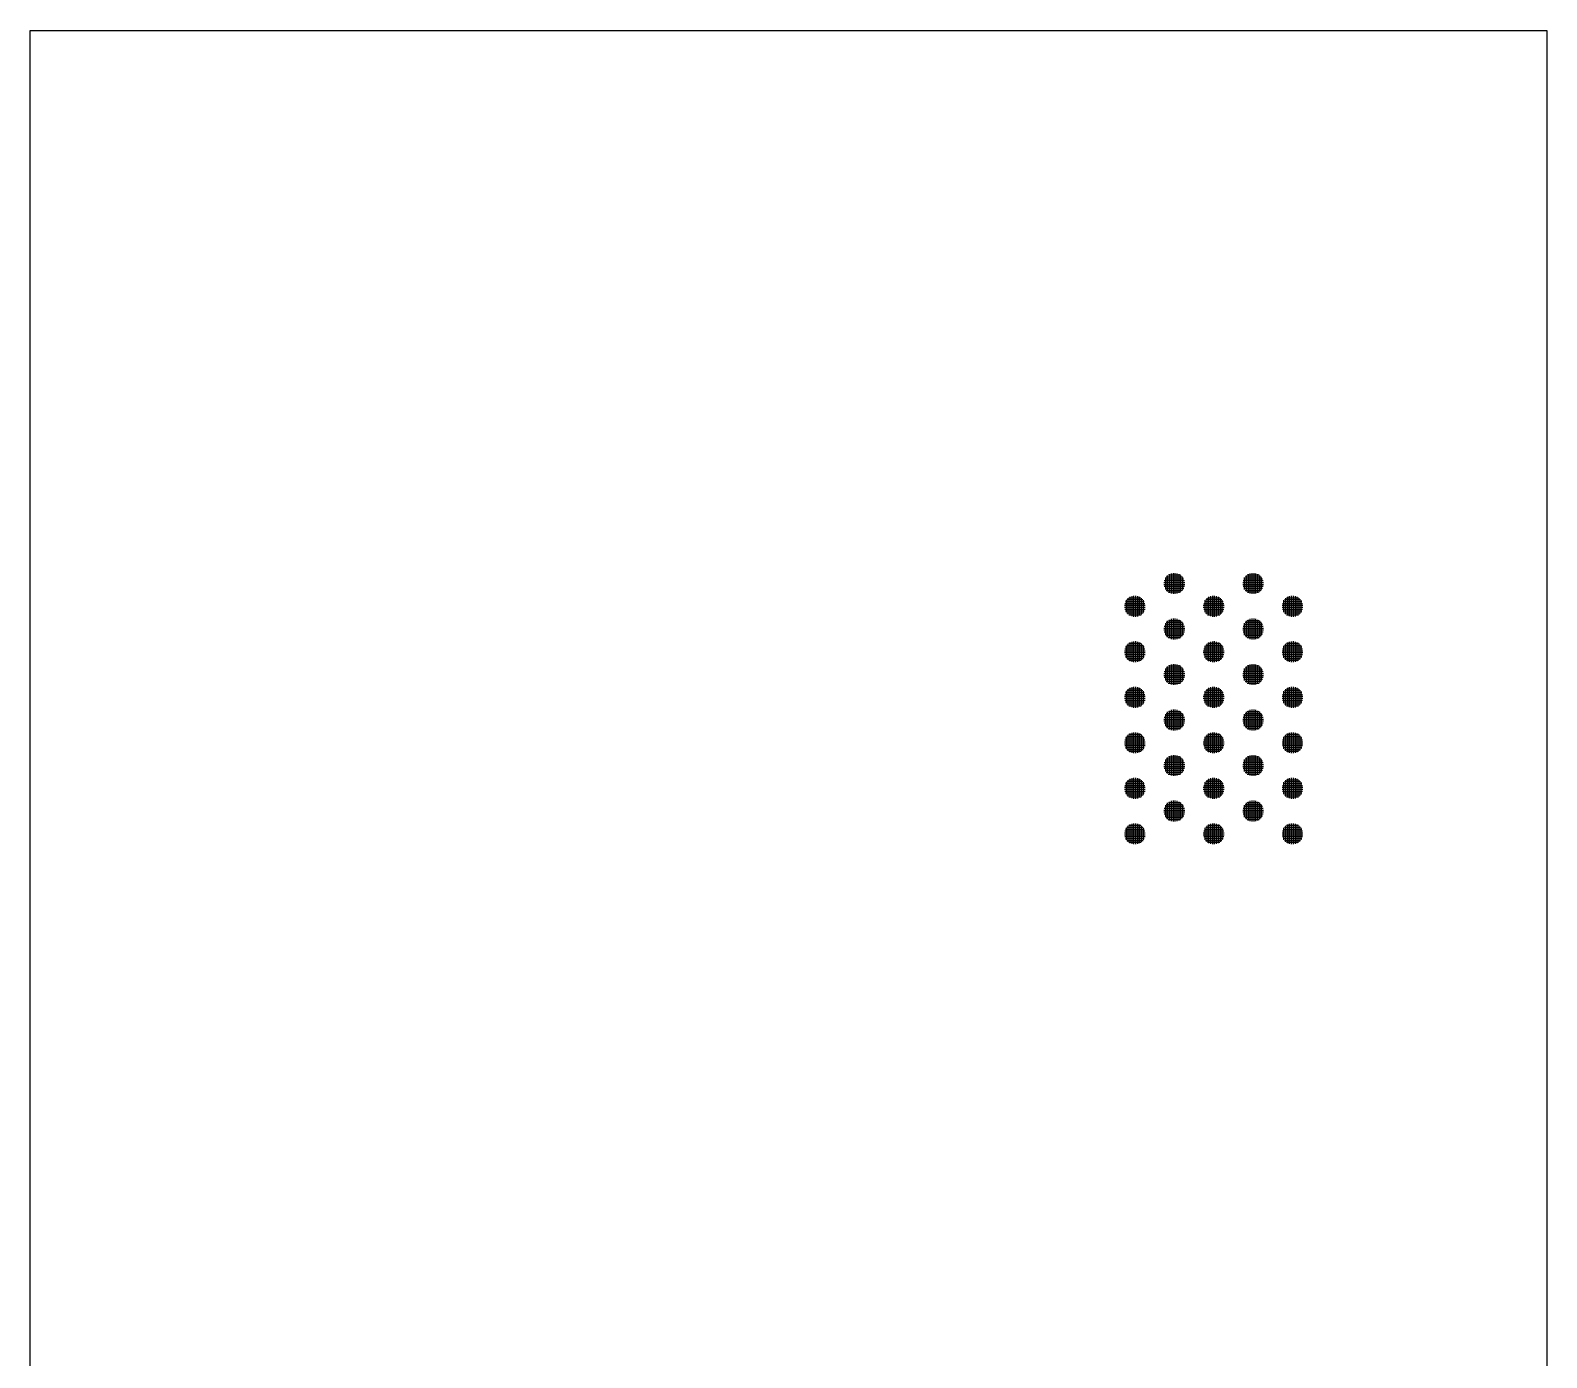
# Model space of a CAD drawing. Header units: inches. Extents: x 11.8 to 51.8, y 10.1 to 80.1.
# Drawn here: x 11.84 to 51.84, y 45.14 to 80.14 of the extents above; entities that cross this region are included whole.
import ezdxf

# ---------------------------------------------------------------- set-up
doc = ezdxf.new("R2010")
doc.units = ezdxf.units.IN
doc.header["$MEASUREMENT"] = 0
doc.layers.add('Raster', color=2, linetype='Continuous')

msp = doc.modelspace()

# ---------------------------------------------------------------- linework, layer by layer
at = {"layer": 'Raster'}
for p, q in [((11.842, 80.138), (51.842, 80.138)), ((11.842, 10.138), (11.842, 80.138)), ((51.842, 80.138), (51.842, 10.138)), ((41.755, 65.628), (42.02, 65.628)), ((41.775, 65.678), (42.02, 65.678)), ((41.794, 65.552), (41.794, 65.71)), ((41.808, 65.728), (42.02, 65.728)), ((41.844, 65.552), (41.844, 65.764)), ((41.862, 65.778), (42.02, 65.778)), ((41.894, 65.552), (41.894, 65.797)), ((41.944, 65.552), (41.944, 65.817)), ((41.994, 65.552), (41.994, 65.826)), ((42.02, 65.778), (42.179, 65.778)), ((42.02, 65.728), (42.233, 65.728)), ((42.02, 65.678), (42.266, 65.678)), ((42.02, 65.628), (42.285, 65.628)), ((42.044, 65.552), (42.044, 65.827)), ((42.094, 65.552), (42.094, 65.817)), ((42.144, 65.552), (42.144, 65.798)), ((42.194, 65.552), (42.194, 65.766)), ((42.244, 65.552), (42.244, 65.713)), ((43.833, 65.628), (44.099, 65.628)), ((43.853, 65.678), (44.099, 65.678)), ((43.873, 65.552), (43.873, 65.71)), ((43.886, 65.728), (44.099, 65.728)), ((43.923, 65.552), (43.923, 65.764)), ((43.94, 65.778), (44.099, 65.778)), ((43.973, 65.552), (43.973, 65.797)), ((44.023, 65.552), (44.023, 65.817)), ((44.073, 65.552), (44.073, 65.826)), ((44.099, 65.778), (44.257, 65.778)), ((44.099, 65.728), (44.311, 65.728)), ((44.099, 65.678), (44.344, 65.678)), ((44.099, 65.628), (44.364, 65.628)), ((44.123, 65.552), (44.123, 65.827)), ((44.173, 65.552), (44.173, 65.817)), ((44.223, 65.552), (44.223, 65.798)), ((44.273, 65.552), (44.273, 65.766)), ((44.323, 65.552), (44.323, 65.713)), ((40.905, 64.952), (40.905, 65.217)), ((40.955, 64.952), (40.955, 65.226)), ((41.005, 64.952), (41.005, 65.227)), ((41.055, 64.952), (41.055, 65.217)), ((41.744, 65.578), (42.02, 65.578)), ((41.744, 65.528), (42.02, 65.528)), ((41.754, 65.478), (42.02, 65.478)), ((41.774, 65.428), (42.02, 65.428)), ((41.794, 65.393), (41.794, 65.552)), ((41.806, 65.378), (42.02, 65.378)), ((41.844, 65.339), (41.844, 65.552)), ((41.859, 65.328), (42.02, 65.328)), ((41.894, 65.306), (41.894, 65.552)), ((41.944, 65.287), (41.944, 65.552)), ((41.994, 65.277), (41.994, 65.552)), ((42.02, 65.578), (42.294, 65.578)), ((42.02, 65.528), (42.294, 65.528)), ((42.02, 65.478), (42.286, 65.478)), ((42.02, 65.428), (42.267, 65.428)), ((42.02, 65.378), (42.234, 65.378)), ((42.02, 65.328), (42.181, 65.328)), ((42.044, 65.277), (42.044, 65.552)), ((42.094, 65.286), (42.094, 65.552)), ((42.144, 65.305), (42.144, 65.552)), ((42.194, 65.338), (42.194, 65.552)), ((42.244, 65.391), (42.244, 65.552)), ((42.984, 64.952), (42.984, 65.217)), ((43.034, 64.952), (43.034, 65.226)), ((43.084, 64.952), (43.084, 65.227)), ((43.134, 64.952), (43.134, 65.217)), ((43.823, 65.578), (44.099, 65.578)), ((43.823, 65.528), (44.099, 65.528)), ((43.833, 65.478), (44.099, 65.478)), ((43.852, 65.428), (44.099, 65.428)), ((43.873, 65.393), (43.873, 65.552)), ((43.885, 65.378), (44.099, 65.378)), ((43.923, 65.339), (43.923, 65.552)), ((43.938, 65.328), (44.099, 65.328)), ((43.973, 65.306), (43.973, 65.552)), ((44.023, 65.287), (44.023, 65.552)), ((44.073, 65.277), (44.073, 65.552)), ((44.099, 65.578), (44.373, 65.578)), ((44.099, 65.528), (44.373, 65.528)), ((44.099, 65.478), (44.364, 65.478)), ((44.099, 65.428), (44.345, 65.428)), ((44.099, 65.378), (44.313, 65.378)), ((44.099, 65.328), (44.259, 65.328)), ((44.123, 65.277), (44.123, 65.552)), ((44.173, 65.286), (44.173, 65.552)), ((44.223, 65.305), (44.223, 65.552)), ((44.273, 65.338), (44.273, 65.552)), ((44.323, 65.391), (44.323, 65.552)), ((45.062, 64.952), (45.062, 65.217)), ((45.112, 64.952), (45.112, 65.226)), ((45.162, 64.952), (45.162, 65.227)), ((45.212, 64.952), (45.212, 65.217)), ((40.705, 64.978), (40.981, 64.978)), ((40.705, 64.928), (40.981, 64.928)), ((40.715, 64.878), (40.981, 64.878)), ((40.716, 65.028), (40.981, 65.028)), ((40.735, 65.078), (40.981, 65.078)), ((40.735, 64.828), (40.981, 64.828)), ((40.755, 64.952), (40.755, 65.11)), ((40.755, 64.793), (40.755, 64.952)), ((40.768, 65.128), (40.981, 65.128)), ((40.805, 64.952), (40.805, 65.164)), ((40.805, 64.739), (40.805, 64.952)), ((40.823, 65.178), (40.981, 65.178)), ((40.855, 64.952), (40.855, 65.197)), ((40.855, 64.706), (40.855, 64.952)), ((40.905, 64.687), (40.905, 64.952)), ((40.955, 64.677), (40.955, 64.952)), ((40.981, 65.178), (41.139, 65.178)), ((40.981, 65.128), (41.193, 65.128)), ((40.981, 65.078), (41.226, 65.078)), ((40.981, 65.028), (41.246, 65.028)), ((40.981, 64.978), (41.255, 64.978)), ((40.981, 64.928), (41.255, 64.928)), ((40.981, 64.878), (41.247, 64.878)), ((40.981, 64.828), (41.227, 64.828)), ((41.005, 64.677), (41.005, 64.952)), ((41.055, 64.686), (41.055, 64.952)), ((41.105, 64.952), (41.105, 65.198)), ((41.105, 64.705), (41.105, 64.952)), ((41.155, 64.952), (41.155, 65.166)), ((41.155, 64.738), (41.155, 64.952)), ((41.205, 64.952), (41.205, 65.113)), ((41.205, 64.791), (41.205, 64.952)), ((42.784, 64.978), (43.059, 64.978)), ((42.784, 64.928), (43.059, 64.928)), ((42.794, 65.028), (43.059, 65.028)), ((42.794, 64.878), (43.059, 64.878)), ((42.813, 64.828), (43.059, 64.828)), ((42.814, 65.078), (43.059, 65.078)), ((42.834, 64.952), (42.834, 65.11)), ((42.834, 64.793), (42.834, 64.952)), ((42.847, 65.128), (43.059, 65.128)), ((42.884, 64.952), (42.884, 65.164)), ((42.884, 64.739), (42.884, 64.952)), ((42.901, 65.178), (43.059, 65.178)), ((42.934, 64.952), (42.934, 65.197)), ((42.934, 64.706), (42.934, 64.952)), ((42.984, 64.687), (42.984, 64.952)), ((43.034, 64.677), (43.034, 64.952)), ((43.059, 65.178), (43.218, 65.178)), ((43.059, 65.128), (43.272, 65.128)), ((43.059, 65.078), (43.305, 65.078)), ((43.059, 65.028), (43.325, 65.028)), ((43.059, 64.978), (43.334, 64.978)), ((43.059, 64.928), (43.334, 64.928)), ((43.059, 64.878), (43.325, 64.878)), ((43.059, 64.828), (43.306, 64.828)), ((43.084, 64.677), (43.084, 64.952)), ((43.134, 64.686), (43.134, 64.952)), ((43.184, 64.952), (43.184, 65.198)), ((43.184, 64.705), (43.184, 64.952)), ((43.234, 64.952), (43.234, 65.166)), ((43.234, 64.738), (43.234, 64.952)), ((43.284, 64.952), (43.284, 65.113)), ((43.284, 64.791), (43.284, 64.952)), ((44.862, 64.978), (45.138, 64.978)), ((44.862, 64.928), (45.138, 64.928)), ((44.872, 64.878), (45.138, 64.878)), ((44.873, 65.028), (45.138, 65.028)), ((44.892, 65.078), (45.138, 65.078)), ((44.892, 64.828), (45.138, 64.828)), ((44.912, 64.952), (44.912, 65.11)), ((44.912, 64.793), (44.912, 64.952)), ((44.925, 65.128), (45.138, 65.128)), ((44.962, 64.952), (44.962, 65.164)), ((44.962, 64.739), (44.962, 64.952)), ((44.98, 65.178), (45.138, 65.178)), ((45.012, 64.952), (45.012, 65.197)), ((45.012, 64.706), (45.012, 64.952)), ((45.062, 64.687), (45.062, 64.952)), ((45.112, 64.677), (45.112, 64.952)), ((45.138, 65.178), (45.296, 65.178)), ((45.138, 65.128), (45.35, 65.128)), ((45.138, 65.078), (45.383, 65.078)), ((45.138, 65.028), (45.403, 65.028)), ((45.138, 64.978), (45.412, 64.978)), ((45.138, 64.928), (45.412, 64.928)), ((45.138, 64.878), (45.404, 64.878)), ((45.138, 64.828), (45.384, 64.828)), ((45.162, 64.677), (45.162, 64.952)), ((45.212, 64.686), (45.212, 64.952)), ((45.262, 64.952), (45.262, 65.198)), ((45.262, 64.705), (45.262, 64.952)), ((45.312, 64.952), (45.312, 65.166)), ((45.312, 64.738), (45.312, 64.952)), ((45.362, 64.952), (45.362, 65.113)), ((45.362, 64.791), (45.362, 64.952)), ((40.767, 64.778), (40.981, 64.778)), ((40.82, 64.728), (40.981, 64.728)), ((40.981, 64.778), (41.195, 64.778)), ((40.981, 64.728), (41.142, 64.728)), ((41.755, 64.428), (42.02, 64.428)), ((41.775, 64.478), (42.02, 64.478)), ((41.794, 64.352), (41.794, 64.51)), ((41.808, 64.528), (42.02, 64.528)), ((41.844, 64.352), (41.844, 64.564)), ((41.862, 64.578), (42.02, 64.578)), ((41.894, 64.352), (41.894, 64.597)), ((41.944, 64.352), (41.944, 64.617)), ((41.994, 64.352), (41.994, 64.626)), ((42.02, 64.578), (42.179, 64.578)), ((42.02, 64.528), (42.233, 64.528)), ((42.02, 64.478), (42.266, 64.478)), ((42.02, 64.428), (42.285, 64.428)), ((42.044, 64.352), (42.044, 64.627)), ((42.094, 64.352), (42.094, 64.617)), ((42.144, 64.352), (42.144, 64.598)), ((42.194, 64.352), (42.194, 64.566)), ((42.244, 64.352), (42.244, 64.513)), ((42.846, 64.778), (43.059, 64.778)), ((42.899, 64.728), (43.059, 64.728)), ((43.059, 64.778), (43.273, 64.778)), ((43.059, 64.728), (43.22, 64.728)), ((43.833, 64.428), (44.099, 64.428)), ((43.853, 64.478), (44.099, 64.478)), ((43.873, 64.352), (43.873, 64.51)), ((43.886, 64.528), (44.099, 64.528)), ((43.923, 64.352), (43.923, 64.564)), ((43.94, 64.578), (44.099, 64.578)), ((43.973, 64.352), (43.973, 64.597)), ((44.023, 64.352), (44.023, 64.617)), ((44.073, 64.352), (44.073, 64.626)), ((44.099, 64.578), (44.257, 64.578)), ((44.099, 64.528), (44.311, 64.528)), ((44.099, 64.478), (44.344, 64.478)), ((44.099, 64.428), (44.364, 64.428)), ((44.123, 64.352), (44.123, 64.627)), ((44.173, 64.352), (44.173, 64.617)), ((44.223, 64.352), (44.223, 64.598)), ((44.273, 64.352), (44.273, 64.566)), ((44.323, 64.352), (44.323, 64.513)), ((44.924, 64.778), (45.138, 64.778)), ((44.977, 64.728), (45.138, 64.728)), ((45.138, 64.778), (45.352, 64.778)), ((45.138, 64.728), (45.299, 64.728)), ((40.905, 63.752), (40.905, 64.017)), ((40.955, 63.752), (40.955, 64.026)), ((41.005, 63.752), (41.005, 64.027)), ((41.055, 63.752), (41.055, 64.017)), ((41.744, 64.378), (42.02, 64.378)), ((41.744, 64.328), (42.02, 64.328)), ((41.754, 64.278), (42.02, 64.278)), ((41.774, 64.228), (42.02, 64.228)), ((41.794, 64.193), (41.794, 64.352)), ((41.806, 64.178), (42.02, 64.178)), ((41.844, 64.139), (41.844, 64.352)), ((41.859, 64.128), (42.02, 64.128)), ((41.894, 64.106), (41.894, 64.352)), ((41.944, 64.087), (41.944, 64.352)), ((41.994, 64.077), (41.994, 64.352)), ((42.02, 64.378), (42.294, 64.378)), ((42.02, 64.328), (42.294, 64.328)), ((42.02, 64.278), (42.286, 64.278)), ((42.02, 64.228), (42.267, 64.228)), ((42.02, 64.178), (42.234, 64.178)), ((42.02, 64.128), (42.181, 64.128)), ((42.044, 64.077), (42.044, 64.352)), ((42.094, 64.086), (42.094, 64.352)), ((42.144, 64.105), (42.144, 64.352)), ((42.194, 64.138), (42.194, 64.352)), ((42.244, 64.191), (42.244, 64.352)), ((42.984, 63.752), (42.984, 64.017)), ((43.034, 63.752), (43.034, 64.026)), ((43.084, 63.752), (43.084, 64.027)), ((43.134, 63.752), (43.134, 64.017)), ((43.823, 64.378), (44.099, 64.378)), ((43.823, 64.328), (44.099, 64.328)), ((43.833, 64.278), (44.099, 64.278)), ((43.852, 64.228), (44.099, 64.228)), ((43.873, 64.193), (43.873, 64.352)), ((43.885, 64.178), (44.099, 64.178)), ((43.923, 64.139), (43.923, 64.352)), ((43.938, 64.128), (44.099, 64.128)), ((43.973, 64.106), (43.973, 64.352)), ((44.023, 64.087), (44.023, 64.352)), ((44.073, 64.077), (44.073, 64.352)), ((44.099, 64.378), (44.373, 64.378)), ((44.099, 64.328), (44.373, 64.328)), ((44.099, 64.278), (44.364, 64.278)), ((44.099, 64.228), (44.345, 64.228)), ((44.099, 64.178), (44.313, 64.178)), ((44.099, 64.128), (44.259, 64.128)), ((44.123, 64.077), (44.123, 64.352)), ((44.173, 64.086), (44.173, 64.352)), ((44.223, 64.105), (44.223, 64.352)), ((44.273, 64.138), (44.273, 64.352)), ((44.323, 64.191), (44.323, 64.352)), ((45.062, 63.752), (45.062, 64.017)), ((45.112, 63.752), (45.112, 64.026)), ((45.162, 63.752), (45.162, 64.027)), ((45.212, 63.752), (45.212, 64.017)), ((40.705, 63.778), (40.981, 63.778)), ((40.705, 63.728), (40.981, 63.728)), ((40.715, 63.678), (40.981, 63.678)), ((40.716, 63.828), (40.981, 63.828)), ((40.735, 63.878), (40.981, 63.878)), ((40.735, 63.628), (40.981, 63.628)), ((40.755, 63.752), (40.755, 63.91)), ((40.755, 63.593), (40.755, 63.752)), ((40.768, 63.928), (40.981, 63.928)), ((40.805, 63.752), (40.805, 63.964)), ((40.805, 63.539), (40.805, 63.752)), ((40.823, 63.978), (40.981, 63.978)), ((40.855, 63.752), (40.855, 63.997)), ((40.855, 63.506), (40.855, 63.752)), ((40.905, 63.487), (40.905, 63.752)), ((40.955, 63.477), (40.955, 63.752)), ((40.981, 63.978), (41.139, 63.978)), ((40.981, 63.928), (41.193, 63.928)), ((40.981, 63.878), (41.226, 63.878)), ((40.981, 63.828), (41.246, 63.828)), ((40.981, 63.778), (41.255, 63.778)), ((40.981, 63.728), (41.255, 63.728)), ((40.981, 63.678), (41.247, 63.678)), ((40.981, 63.628), (41.227, 63.628)), ((41.005, 63.477), (41.005, 63.752)), ((41.055, 63.486), (41.055, 63.752)), ((41.105, 63.752), (41.105, 63.998)), ((41.105, 63.505), (41.105, 63.752)), ((41.155, 63.752), (41.155, 63.966)), ((41.155, 63.538), (41.155, 63.752)), ((41.205, 63.752), (41.205, 63.913)), ((41.205, 63.591), (41.205, 63.752)), ((42.784, 63.778), (43.059, 63.778)), ((42.784, 63.728), (43.059, 63.728)), ((42.794, 63.828), (43.059, 63.828)), ((42.794, 63.678), (43.059, 63.678)), ((42.813, 63.628), (43.059, 63.628)), ((42.814, 63.878), (43.059, 63.878)), ((42.834, 63.752), (42.834, 63.91)), ((42.834, 63.593), (42.834, 63.752)), ((42.847, 63.928), (43.059, 63.928)), ((42.884, 63.752), (42.884, 63.964)), ((42.884, 63.539), (42.884, 63.752)), ((42.901, 63.978), (43.059, 63.978)), ((42.934, 63.752), (42.934, 63.997)), ((42.934, 63.506), (42.934, 63.752)), ((42.984, 63.487), (42.984, 63.752)), ((43.034, 63.477), (43.034, 63.752)), ((43.059, 63.978), (43.218, 63.978)), ((43.059, 63.928), (43.272, 63.928)), ((43.059, 63.878), (43.305, 63.878)), ((43.059, 63.828), (43.325, 63.828)), ((43.059, 63.778), (43.334, 63.778)), ((43.059, 63.728), (43.334, 63.728)), ((43.059, 63.678), (43.325, 63.678)), ((43.059, 63.628), (43.306, 63.628)), ((43.084, 63.477), (43.084, 63.752)), ((43.134, 63.486), (43.134, 63.752)), ((43.184, 63.752), (43.184, 63.998)), ((43.184, 63.505), (43.184, 63.752)), ((43.234, 63.752), (43.234, 63.966)), ((43.234, 63.538), (43.234, 63.752)), ((43.284, 63.752), (43.284, 63.913)), ((43.284, 63.591), (43.284, 63.752)), ((44.862, 63.778), (45.138, 63.778)), ((44.862, 63.728), (45.138, 63.728)), ((44.872, 63.678), (45.138, 63.678)), ((44.873, 63.828), (45.138, 63.828)), ((44.892, 63.878), (45.138, 63.878)), ((44.892, 63.628), (45.138, 63.628)), ((44.912, 63.752), (44.912, 63.91)), ((44.912, 63.593), (44.912, 63.752)), ((44.925, 63.928), (45.138, 63.928)), ((44.962, 63.752), (44.962, 63.964)), ((44.962, 63.539), (44.962, 63.752)), ((44.98, 63.978), (45.138, 63.978)), ((45.012, 63.752), (45.012, 63.997)), ((45.012, 63.506), (45.012, 63.752)), ((45.062, 63.487), (45.062, 63.752)), ((45.112, 63.477), (45.112, 63.752)), ((45.138, 63.978), (45.296, 63.978)), ((45.138, 63.928), (45.35, 63.928)), ((45.138, 63.878), (45.383, 63.878)), ((45.138, 63.828), (45.403, 63.828)), ((45.138, 63.778), (45.412, 63.778)), ((45.138, 63.728), (45.412, 63.728)), ((45.138, 63.678), (45.404, 63.678)), ((45.138, 63.628), (45.384, 63.628)), ((45.162, 63.477), (45.162, 63.752)), ((45.212, 63.486), (45.212, 63.752)), ((45.262, 63.752), (45.262, 63.998)), ((45.262, 63.505), (45.262, 63.752)), ((45.312, 63.752), (45.312, 63.966)), ((45.312, 63.538), (45.312, 63.752)), ((45.362, 63.752), (45.362, 63.913)), ((45.362, 63.591), (45.362, 63.752)), ((40.767, 63.578), (40.981, 63.578)), ((40.82, 63.528), (40.981, 63.528)), ((40.981, 63.578), (41.195, 63.578)), ((40.981, 63.528), (41.142, 63.528)), ((41.755, 63.228), (42.02, 63.228)), ((41.775, 63.278), (42.02, 63.278)), ((41.794, 63.152), (41.794, 63.31)), ((41.808, 63.328), (42.02, 63.328)), ((41.844, 63.152), (41.844, 63.364)), ((41.862, 63.378), (42.02, 63.378)), ((41.894, 63.152), (41.894, 63.397)), ((41.944, 63.152), (41.944, 63.417)), ((41.994, 63.152), (41.994, 63.426)), ((42.02, 63.378), (42.179, 63.378)), ((42.02, 63.328), (42.233, 63.328)), ((42.02, 63.278), (42.266, 63.278)), ((42.02, 63.228), (42.285, 63.228)), ((42.044, 63.152), (42.044, 63.427)), ((42.094, 63.152), (42.094, 63.417)), ((42.144, 63.152), (42.144, 63.398)), ((42.194, 63.152), (42.194, 63.366)), ((42.244, 63.152), (42.244, 63.313)), ((42.846, 63.578), (43.059, 63.578)), ((42.899, 63.528), (43.059, 63.528)), ((43.059, 63.578), (43.273, 63.578)), ((43.059, 63.528), (43.22, 63.528)), ((43.833, 63.228), (44.099, 63.228)), ((43.853, 63.278), (44.099, 63.278)), ((43.873, 63.152), (43.873, 63.31)), ((43.886, 63.328), (44.099, 63.328)), ((43.923, 63.152), (43.923, 63.364)), ((43.94, 63.378), (44.099, 63.378)), ((43.973, 63.152), (43.973, 63.397)), ((44.023, 63.152), (44.023, 63.417)), ((44.073, 63.152), (44.073, 63.426)), ((44.099, 63.378), (44.257, 63.378)), ((44.099, 63.328), (44.311, 63.328)), ((44.099, 63.278), (44.344, 63.278)), ((44.099, 63.228), (44.364, 63.228)), ((44.123, 63.152), (44.123, 63.427)), ((44.173, 63.152), (44.173, 63.417)), ((44.223, 63.152), (44.223, 63.398)), ((44.273, 63.152), (44.273, 63.366)), ((44.323, 63.152), (44.323, 63.313)), ((44.924, 63.578), (45.138, 63.578)), ((44.977, 63.528), (45.138, 63.528)), ((45.138, 63.578), (45.352, 63.578)), ((45.138, 63.528), (45.299, 63.528)), ((40.905, 62.552), (40.905, 62.817)), ((40.955, 62.552), (40.955, 62.826)), ((41.005, 62.552), (41.005, 62.827)), ((41.055, 62.552), (41.055, 62.817)), ((41.744, 63.178), (42.02, 63.178)), ((41.744, 63.128), (42.02, 63.128)), ((41.754, 63.078), (42.02, 63.078)), ((41.774, 63.028), (42.02, 63.028)), ((41.794, 62.993), (41.794, 63.152)), ((41.806, 62.978), (42.02, 62.978)), ((41.844, 62.939), (41.844, 63.152)), ((41.859, 62.928), (42.02, 62.928)), ((41.894, 62.906), (41.894, 63.152)), ((41.944, 62.887), (41.944, 63.152)), ((41.994, 62.877), (41.994, 63.152)), ((42.02, 63.178), (42.294, 63.178)), ((42.02, 63.128), (42.294, 63.128)), ((42.02, 63.078), (42.286, 63.078)), ((42.02, 63.028), (42.267, 63.028)), ((42.02, 62.978), (42.234, 62.978)), ((42.02, 62.928), (42.181, 62.928)), ((42.044, 62.877), (42.044, 63.152)), ((42.094, 62.886), (42.094, 63.152)), ((42.144, 62.905), (42.144, 63.152)), ((42.194, 62.938), (42.194, 63.152)), ((42.244, 62.991), (42.244, 63.152)), ((42.984, 62.552), (42.984, 62.817)), ((43.034, 62.552), (43.034, 62.826)), ((43.084, 62.552), (43.084, 62.827)), ((43.134, 62.552), (43.134, 62.817)), ((43.823, 63.178), (44.099, 63.178)), ((43.823, 63.128), (44.099, 63.128)), ((43.833, 63.078), (44.099, 63.078)), ((43.852, 63.028), (44.099, 63.028)), ((43.873, 62.993), (43.873, 63.152)), ((43.885, 62.978), (44.099, 62.978)), ((43.923, 62.939), (43.923, 63.152)), ((43.938, 62.928), (44.099, 62.928)), ((43.973, 62.906), (43.973, 63.152)), ((44.023, 62.887), (44.023, 63.152)), ((44.073, 62.877), (44.073, 63.152)), ((44.099, 63.178), (44.373, 63.178)), ((44.099, 63.128), (44.373, 63.128)), ((44.099, 63.078), (44.364, 63.078)), ((44.099, 63.028), (44.345, 63.028)), ((44.099, 62.978), (44.313, 62.978)), ((44.099, 62.928), (44.259, 62.928)), ((44.123, 62.877), (44.123, 63.152)), ((44.173, 62.886), (44.173, 63.152)), ((44.223, 62.905), (44.223, 63.152)), ((44.273, 62.938), (44.273, 63.152)), ((44.323, 62.991), (44.323, 63.152)), ((45.062, 62.552), (45.062, 62.817)), ((45.112, 62.552), (45.112, 62.826)), ((45.162, 62.552), (45.162, 62.827)), ((45.212, 62.552), (45.212, 62.817)), ((40.705, 62.578), (40.981, 62.578)), ((40.705, 62.528), (40.981, 62.528)), ((40.715, 62.478), (40.981, 62.478)), ((40.716, 62.628), (40.981, 62.628)), ((40.735, 62.678), (40.981, 62.678)), ((40.735, 62.428), (40.981, 62.428)), ((40.755, 62.552), (40.755, 62.71)), ((40.755, 62.393), (40.755, 62.552)), ((40.768, 62.728), (40.981, 62.728)), ((40.805, 62.552), (40.805, 62.764)), ((40.805, 62.339), (40.805, 62.552)), ((40.823, 62.778), (40.981, 62.778)), ((40.855, 62.552), (40.855, 62.797)), ((40.855, 62.306), (40.855, 62.552)), ((40.905, 62.287), (40.905, 62.552)), ((40.955, 62.277), (40.955, 62.552)), ((40.981, 62.778), (41.139, 62.778)), ((40.981, 62.728), (41.193, 62.728)), ((40.981, 62.678), (41.226, 62.678)), ((40.981, 62.628), (41.246, 62.628)), ((40.981, 62.578), (41.255, 62.578)), ((40.981, 62.528), (41.255, 62.528)), ((40.981, 62.478), (41.247, 62.478)), ((40.981, 62.428), (41.227, 62.428)), ((41.005, 62.277), (41.005, 62.552)), ((41.055, 62.286), (41.055, 62.552)), ((41.105, 62.552), (41.105, 62.798)), ((41.105, 62.305), (41.105, 62.552)), ((41.155, 62.552), (41.155, 62.766)), ((41.155, 62.338), (41.155, 62.552)), ((41.205, 62.552), (41.205, 62.713)), ((41.205, 62.391), (41.205, 62.552)), ((42.784, 62.578), (43.059, 62.578)), ((42.784, 62.528), (43.059, 62.528)), ((42.794, 62.628), (43.059, 62.628)), ((42.794, 62.478), (43.059, 62.478)), ((42.813, 62.428), (43.059, 62.428)), ((42.814, 62.678), (43.059, 62.678)), ((42.834, 62.552), (42.834, 62.71)), ((42.834, 62.393), (42.834, 62.552)), ((42.847, 62.728), (43.059, 62.728)), ((42.884, 62.552), (42.884, 62.764)), ((42.884, 62.339), (42.884, 62.552)), ((42.901, 62.778), (43.059, 62.778)), ((42.934, 62.552), (42.934, 62.797)), ((42.934, 62.306), (42.934, 62.552)), ((42.984, 62.287), (42.984, 62.552)), ((43.034, 62.277), (43.034, 62.552)), ((43.059, 62.778), (43.218, 62.778)), ((43.059, 62.728), (43.272, 62.728)), ((43.059, 62.678), (43.305, 62.678)), ((43.059, 62.628), (43.325, 62.628)), ((43.059, 62.578), (43.334, 62.578)), ((43.059, 62.528), (43.334, 62.528)), ((43.059, 62.478), (43.325, 62.478)), ((43.059, 62.428), (43.306, 62.428)), ((43.084, 62.277), (43.084, 62.552)), ((43.134, 62.286), (43.134, 62.552)), ((43.184, 62.552), (43.184, 62.798)), ((43.184, 62.305), (43.184, 62.552)), ((43.234, 62.552), (43.234, 62.766)), ((43.234, 62.338), (43.234, 62.552)), ((43.284, 62.552), (43.284, 62.713)), ((43.284, 62.391), (43.284, 62.552)), ((44.862, 62.578), (45.138, 62.578)), ((44.862, 62.528), (45.138, 62.528)), ((44.872, 62.478), (45.138, 62.478)), ((44.873, 62.628), (45.138, 62.628)), ((44.892, 62.678), (45.138, 62.678)), ((44.892, 62.428), (45.138, 62.428)), ((44.912, 62.552), (44.912, 62.71)), ((44.912, 62.393), (44.912, 62.552)), ((44.925, 62.728), (45.138, 62.728)), ((44.962, 62.552), (44.962, 62.764)), ((44.962, 62.339), (44.962, 62.552)), ((44.98, 62.778), (45.138, 62.778)), ((45.012, 62.552), (45.012, 62.797)), ((45.012, 62.306), (45.012, 62.552)), ((45.062, 62.287), (45.062, 62.552)), ((45.112, 62.277), (45.112, 62.552)), ((45.138, 62.778), (45.296, 62.778)), ((45.138, 62.728), (45.35, 62.728)), ((45.138, 62.678), (45.383, 62.678)), ((45.138, 62.628), (45.403, 62.628)), ((45.138, 62.578), (45.412, 62.578)), ((45.138, 62.528), (45.412, 62.528)), ((45.138, 62.478), (45.404, 62.478)), ((45.138, 62.428), (45.384, 62.428)), ((45.162, 62.277), (45.162, 62.552)), ((45.212, 62.286), (45.212, 62.552)), ((45.262, 62.552), (45.262, 62.798)), ((45.262, 62.305), (45.262, 62.552)), ((45.312, 62.552), (45.312, 62.766)), ((45.312, 62.338), (45.312, 62.552)), ((45.362, 62.552), (45.362, 62.713)), ((45.362, 62.391), (45.362, 62.552)), ((40.767, 62.378), (40.981, 62.378)), ((40.82, 62.328), (40.981, 62.328)), ((40.981, 62.378), (41.195, 62.378)), ((40.981, 62.328), (41.142, 62.328)), ((41.755, 62.028), (42.02, 62.028)), ((41.775, 62.078), (42.02, 62.078)), ((41.794, 61.952), (41.794, 62.11)), ((41.808, 62.128), (42.02, 62.128)), ((41.844, 61.952), (41.844, 62.164)), ((41.862, 62.178), (42.02, 62.178)), ((41.894, 61.952), (41.894, 62.197)), ((41.944, 61.952), (41.944, 62.217)), ((41.994, 61.952), (41.994, 62.226)), ((42.02, 62.178), (42.179, 62.178)), ((42.02, 62.128), (42.233, 62.128)), ((42.02, 62.078), (42.266, 62.078)), ((42.02, 62.028), (42.285, 62.028)), ((42.044, 61.952), (42.044, 62.227)), ((42.094, 61.952), (42.094, 62.217)), ((42.144, 61.952), (42.144, 62.198)), ((42.194, 61.952), (42.194, 62.166)), ((42.244, 61.952), (42.244, 62.113)), ((42.846, 62.378), (43.059, 62.378)), ((42.899, 62.328), (43.059, 62.328)), ((43.059, 62.378), (43.273, 62.378)), ((43.059, 62.328), (43.22, 62.328)), ((43.833, 62.028), (44.099, 62.028)), ((43.853, 62.078), (44.099, 62.078)), ((43.873, 61.952), (43.873, 62.11)), ((43.886, 62.128), (44.099, 62.128)), ((43.923, 61.952), (43.923, 62.164)), ((43.94, 62.178), (44.099, 62.178)), ((43.973, 61.952), (43.973, 62.197)), ((44.023, 61.952), (44.023, 62.217)), ((44.073, 61.952), (44.073, 62.226)), ((44.099, 62.178), (44.257, 62.178)), ((44.099, 62.128), (44.311, 62.128)), ((44.099, 62.078), (44.344, 62.078)), ((44.099, 62.028), (44.364, 62.028)), ((44.123, 61.952), (44.123, 62.227)), ((44.173, 61.952), (44.173, 62.217)), ((44.223, 61.952), (44.223, 62.198)), ((44.273, 61.952), (44.273, 62.166)), ((44.323, 61.952), (44.323, 62.113)), ((44.924, 62.378), (45.138, 62.378)), ((44.977, 62.328), (45.138, 62.328)), ((45.138, 62.378), (45.352, 62.378)), ((45.138, 62.328), (45.299, 62.328)), ((40.905, 61.352), (40.905, 61.617)), ((40.955, 61.352), (40.955, 61.626)), ((41.005, 61.352), (41.005, 61.627)), ((41.055, 61.352), (41.055, 61.617)), ((41.744, 61.978), (42.02, 61.978)), ((41.744, 61.928), (42.02, 61.928)), ((41.754, 61.878), (42.02, 61.878)), ((41.774, 61.828), (42.02, 61.828)), ((41.794, 61.793), (41.794, 61.952)), ((41.806, 61.778), (42.02, 61.778)), ((41.844, 61.739), (41.844, 61.952)), ((41.859, 61.728), (42.02, 61.728)), ((41.894, 61.706), (41.894, 61.952)), ((41.944, 61.687), (41.944, 61.952)), ((41.994, 61.677), (41.994, 61.952)), ((42.02, 61.978), (42.294, 61.978)), ((42.02, 61.928), (42.294, 61.928)), ((42.02, 61.878), (42.286, 61.878)), ((42.02, 61.828), (42.267, 61.828)), ((42.02, 61.778), (42.234, 61.778)), ((42.02, 61.728), (42.181, 61.728)), ((42.044, 61.677), (42.044, 61.952)), ((42.094, 61.686), (42.094, 61.952)), ((42.144, 61.705), (42.144, 61.952)), ((42.194, 61.738), (42.194, 61.952)), ((42.244, 61.791), (42.244, 61.952)), ((42.984, 61.352), (42.984, 61.617)), ((43.034, 61.352), (43.034, 61.626)), ((43.084, 61.352), (43.084, 61.627)), ((43.134, 61.352), (43.134, 61.617)), ((43.823, 61.978), (44.099, 61.978)), ((43.823, 61.928), (44.099, 61.928)), ((43.833, 61.878), (44.099, 61.878)), ((43.852, 61.828), (44.099, 61.828)), ((43.873, 61.793), (43.873, 61.952)), ((43.885, 61.778), (44.099, 61.778)), ((43.923, 61.739), (43.923, 61.952)), ((43.938, 61.728), (44.099, 61.728)), ((43.973, 61.706), (43.973, 61.952)), ((44.023, 61.687), (44.023, 61.952)), ((44.073, 61.677), (44.073, 61.952)), ((44.099, 61.978), (44.373, 61.978)), ((44.099, 61.928), (44.373, 61.928)), ((44.099, 61.878), (44.364, 61.878)), ((44.099, 61.828), (44.345, 61.828)), ((44.099, 61.778), (44.313, 61.778)), ((44.099, 61.728), (44.259, 61.728)), ((44.123, 61.677), (44.123, 61.952)), ((44.173, 61.686), (44.173, 61.952)), ((44.223, 61.705), (44.223, 61.952)), ((44.273, 61.738), (44.273, 61.952)), ((44.323, 61.791), (44.323, 61.952)), ((45.062, 61.352), (45.062, 61.617)), ((45.112, 61.352), (45.112, 61.626)), ((45.162, 61.352), (45.162, 61.627)), ((45.212, 61.352), (45.212, 61.617)), ((40.705, 61.378), (40.981, 61.378)), ((40.705, 61.328), (40.981, 61.328)), ((40.715, 61.278), (40.981, 61.278)), ((40.716, 61.428), (40.981, 61.428)), ((40.735, 61.478), (40.981, 61.478)), ((40.735, 61.228), (40.981, 61.228)), ((40.755, 61.352), (40.755, 61.51)), ((40.755, 61.193), (40.755, 61.352)), ((40.768, 61.528), (40.981, 61.528)), ((40.805, 61.352), (40.805, 61.564)), ((40.805, 61.139), (40.805, 61.352)), ((40.823, 61.578), (40.981, 61.578)), ((40.855, 61.352), (40.855, 61.597)), ((40.855, 61.106), (40.855, 61.352)), ((40.905, 61.087), (40.905, 61.352)), ((40.955, 61.077), (40.955, 61.352)), ((40.981, 61.578), (41.139, 61.578)), ((40.981, 61.528), (41.193, 61.528)), ((40.981, 61.478), (41.226, 61.478)), ((40.981, 61.428), (41.246, 61.428)), ((40.981, 61.378), (41.255, 61.378)), ((40.981, 61.328), (41.255, 61.328)), ((40.981, 61.278), (41.247, 61.278)), ((40.981, 61.228), (41.227, 61.228)), ((41.005, 61.077), (41.005, 61.352)), ((41.055, 61.086), (41.055, 61.352)), ((41.105, 61.352), (41.105, 61.598)), ((41.105, 61.105), (41.105, 61.352)), ((41.155, 61.352), (41.155, 61.566)), ((41.155, 61.138), (41.155, 61.352)), ((41.205, 61.352), (41.205, 61.513)), ((41.205, 61.191), (41.205, 61.352)), ((42.784, 61.378), (43.059, 61.378)), ((42.784, 61.328), (43.059, 61.328)), ((42.794, 61.428), (43.059, 61.428)), ((42.794, 61.278), (43.059, 61.278)), ((42.813, 61.228), (43.059, 61.228)), ((42.814, 61.478), (43.059, 61.478)), ((42.834, 61.352), (42.834, 61.51)), ((42.834, 61.193), (42.834, 61.352)), ((42.847, 61.528), (43.059, 61.528)), ((42.884, 61.352), (42.884, 61.564)), ((42.884, 61.139), (42.884, 61.352)), ((42.901, 61.578), (43.059, 61.578)), ((42.934, 61.352), (42.934, 61.597)), ((42.934, 61.106), (42.934, 61.352)), ((42.984, 61.087), (42.984, 61.352)), ((43.034, 61.077), (43.034, 61.352)), ((43.059, 61.578), (43.218, 61.578)), ((43.059, 61.528), (43.272, 61.528)), ((43.059, 61.478), (43.305, 61.478)), ((43.059, 61.428), (43.325, 61.428)), ((43.059, 61.378), (43.334, 61.378)), ((43.059, 61.328), (43.334, 61.328)), ((43.059, 61.278), (43.325, 61.278)), ((43.059, 61.228), (43.306, 61.228)), ((43.084, 61.077), (43.084, 61.352)), ((43.134, 61.086), (43.134, 61.352)), ((43.184, 61.352), (43.184, 61.598)), ((43.184, 61.105), (43.184, 61.352)), ((43.234, 61.352), (43.234, 61.566)), ((43.234, 61.138), (43.234, 61.352)), ((43.284, 61.352), (43.284, 61.513)), ((43.284, 61.191), (43.284, 61.352)), ((44.862, 61.378), (45.138, 61.378)), ((44.862, 61.328), (45.138, 61.328)), ((44.872, 61.278), (45.138, 61.278)), ((44.873, 61.428), (45.138, 61.428)), ((44.892, 61.478), (45.138, 61.478)), ((44.892, 61.228), (45.138, 61.228)), ((44.912, 61.352), (44.912, 61.51)), ((44.912, 61.193), (44.912, 61.352)), ((44.925, 61.528), (45.138, 61.528)), ((44.962, 61.352), (44.962, 61.564)), ((44.962, 61.139), (44.962, 61.352)), ((44.98, 61.578), (45.138, 61.578)), ((45.012, 61.352), (45.012, 61.597)), ((45.012, 61.106), (45.012, 61.352)), ((45.062, 61.087), (45.062, 61.352)), ((45.112, 61.077), (45.112, 61.352)), ((45.138, 61.578), (45.296, 61.578)), ((45.138, 61.528), (45.35, 61.528)), ((45.138, 61.478), (45.383, 61.478)), ((45.138, 61.428), (45.403, 61.428)), ((45.138, 61.378), (45.412, 61.378)), ((45.138, 61.328), (45.412, 61.328)), ((45.138, 61.278), (45.404, 61.278)), ((45.138, 61.228), (45.384, 61.228)), ((45.162, 61.077), (45.162, 61.352)), ((45.212, 61.086), (45.212, 61.352)), ((45.262, 61.352), (45.262, 61.598)), ((45.262, 61.105), (45.262, 61.352)), ((45.312, 61.352), (45.312, 61.566)), ((45.312, 61.138), (45.312, 61.352)), ((45.362, 61.352), (45.362, 61.513)), ((45.362, 61.191), (45.362, 61.352)), ((40.767, 61.178), (40.981, 61.178)), ((40.82, 61.128), (40.981, 61.128)), ((40.981, 61.178), (41.195, 61.178)), ((40.981, 61.128), (41.142, 61.128)), ((41.755, 60.828), (42.02, 60.828)), ((41.775, 60.878), (42.02, 60.878)), ((41.794, 60.752), (41.794, 60.91)), ((41.808, 60.928), (42.02, 60.928)), ((41.844, 60.752), (41.844, 60.964)), ((41.862, 60.978), (42.02, 60.978)), ((41.894, 60.752), (41.894, 60.997)), ((41.944, 60.752), (41.944, 61.017)), ((41.994, 60.752), (41.994, 61.026)), ((42.02, 60.978), (42.179, 60.978)), ((42.02, 60.928), (42.233, 60.928)), ((42.02, 60.878), (42.266, 60.878)), ((42.02, 60.828), (42.285, 60.828)), ((42.044, 60.752), (42.044, 61.027)), ((42.094, 60.752), (42.094, 61.017)), ((42.144, 60.752), (42.144, 60.998)), ((42.194, 60.752), (42.194, 60.966)), ((42.244, 60.752), (42.244, 60.913)), ((42.846, 61.178), (43.059, 61.178)), ((42.899, 61.128), (43.059, 61.128)), ((43.059, 61.178), (43.273, 61.178)), ((43.059, 61.128), (43.22, 61.128)), ((43.833, 60.828), (44.099, 60.828)), ((43.853, 60.878), (44.099, 60.878)), ((43.873, 60.752), (43.873, 60.91)), ((43.886, 60.928), (44.099, 60.928)), ((43.923, 60.752), (43.923, 60.964)), ((43.94, 60.978), (44.099, 60.978)), ((43.973, 60.752), (43.973, 60.997)), ((44.023, 60.752), (44.023, 61.017)), ((44.073, 60.752), (44.073, 61.026)), ((44.099, 60.978), (44.257, 60.978)), ((44.099, 60.928), (44.311, 60.928)), ((44.099, 60.878), (44.344, 60.878)), ((44.099, 60.828), (44.364, 60.828)), ((44.123, 60.752), (44.123, 61.027)), ((44.173, 60.752), (44.173, 61.017)), ((44.223, 60.752), (44.223, 60.998)), ((44.273, 60.752), (44.273, 60.966)), ((44.323, 60.752), (44.323, 60.913)), ((44.924, 61.178), (45.138, 61.178)), ((44.977, 61.128), (45.138, 61.128)), ((45.138, 61.178), (45.352, 61.178)), ((45.138, 61.128), (45.299, 61.128)), ((40.905, 60.152), (40.905, 60.417)), ((40.955, 60.152), (40.955, 60.426)), ((41.005, 60.152), (41.005, 60.427)), ((41.055, 60.152), (41.055, 60.417)), ((41.744, 60.778), (42.02, 60.778)), ((41.744, 60.728), (42.02, 60.728)), ((41.754, 60.678), (42.02, 60.678)), ((41.774, 60.628), (42.02, 60.628)), ((41.794, 60.593), (41.794, 60.752)), ((41.806, 60.578), (42.02, 60.578)), ((41.844, 60.539), (41.844, 60.752)), ((41.859, 60.528), (42.02, 60.528)), ((41.894, 60.506), (41.894, 60.752)), ((41.944, 60.487), (41.944, 60.752)), ((41.994, 60.477), (41.994, 60.752)), ((42.02, 60.778), (42.294, 60.778)), ((42.02, 60.728), (42.294, 60.728)), ((42.02, 60.678), (42.286, 60.678)), ((42.02, 60.628), (42.267, 60.628)), ((42.02, 60.578), (42.234, 60.578)), ((42.02, 60.528), (42.181, 60.528)), ((42.044, 60.477), (42.044, 60.752)), ((42.094, 60.486), (42.094, 60.752)), ((42.144, 60.505), (42.144, 60.752)), ((42.194, 60.538), (42.194, 60.752)), ((42.244, 60.591), (42.244, 60.752)), ((42.984, 60.152), (42.984, 60.417)), ((43.034, 60.152), (43.034, 60.426)), ((43.084, 60.152), (43.084, 60.427)), ((43.134, 60.152), (43.134, 60.417)), ((43.823, 60.778), (44.099, 60.778)), ((43.823, 60.728), (44.099, 60.728)), ((43.833, 60.678), (44.099, 60.678)), ((43.852, 60.628), (44.099, 60.628)), ((43.873, 60.593), (43.873, 60.752)), ((43.885, 60.578), (44.099, 60.578)), ((43.923, 60.539), (43.923, 60.752)), ((43.938, 60.528), (44.099, 60.528)), ((43.973, 60.506), (43.973, 60.752)), ((44.023, 60.487), (44.023, 60.752)), ((44.073, 60.477), (44.073, 60.752)), ((44.099, 60.778), (44.373, 60.778)), ((44.099, 60.728), (44.373, 60.728)), ((44.099, 60.678), (44.364, 60.678)), ((44.099, 60.628), (44.345, 60.628)), ((44.099, 60.578), (44.313, 60.578)), ((44.099, 60.528), (44.259, 60.528)), ((44.123, 60.477), (44.123, 60.752)), ((44.173, 60.486), (44.173, 60.752)), ((44.223, 60.505), (44.223, 60.752)), ((44.273, 60.538), (44.273, 60.752)), ((44.323, 60.591), (44.323, 60.752)), ((45.062, 60.152), (45.062, 60.417)), ((45.112, 60.152), (45.112, 60.426)), ((45.162, 60.152), (45.162, 60.427)), ((45.212, 60.152), (45.212, 60.417)), ((40.705, 60.178), (40.981, 60.178)), ((40.705, 60.128), (40.981, 60.128)), ((40.715, 60.078), (40.981, 60.078)), ((40.716, 60.228), (40.981, 60.228)), ((40.735, 60.278), (40.981, 60.278)), ((40.735, 60.028), (40.981, 60.028)), ((40.755, 60.152), (40.755, 60.31)), ((40.755, 59.993), (40.755, 60.152)), ((40.768, 60.328), (40.981, 60.328)), ((40.805, 60.152), (40.805, 60.364)), ((40.805, 59.939), (40.805, 60.152)), ((40.823, 60.378), (40.981, 60.378)), ((40.855, 60.152), (40.855, 60.397)), ((40.855, 59.906), (40.855, 60.152)), ((40.905, 59.887), (40.905, 60.152)), ((40.955, 59.877), (40.955, 60.152)), ((40.981, 60.378), (41.139, 60.378)), ((40.981, 60.328), (41.193, 60.328)), ((40.981, 60.278), (41.226, 60.278)), ((40.981, 60.228), (41.246, 60.228)), ((40.981, 60.178), (41.255, 60.178)), ((40.981, 60.128), (41.255, 60.128)), ((40.981, 60.078), (41.247, 60.078)), ((40.981, 60.028), (41.227, 60.028)), ((41.005, 59.877), (41.005, 60.152)), ((41.055, 59.886), (41.055, 60.152)), ((41.105, 60.152), (41.105, 60.398)), ((41.105, 59.905), (41.105, 60.152)), ((41.155, 60.152), (41.155, 60.366)), ((41.155, 59.938), (41.155, 60.152)), ((41.205, 60.152), (41.205, 60.313)), ((41.205, 59.991), (41.205, 60.152)), ((42.784, 60.178), (43.059, 60.178)), ((42.784, 60.128), (43.059, 60.128)), ((42.794, 60.228), (43.059, 60.228)), ((42.794, 60.078), (43.059, 60.078)), ((42.813, 60.028), (43.059, 60.028)), ((42.814, 60.278), (43.059, 60.278)), ((42.834, 60.152), (42.834, 60.31)), ((42.834, 59.993), (42.834, 60.152)), ((42.847, 60.328), (43.059, 60.328)), ((42.884, 60.152), (42.884, 60.364)), ((42.884, 59.939), (42.884, 60.152)), ((42.901, 60.378), (43.059, 60.378)), ((42.934, 60.152), (42.934, 60.397)), ((42.934, 59.906), (42.934, 60.152)), ((42.984, 59.887), (42.984, 60.152)), ((43.034, 59.877), (43.034, 60.152)), ((43.059, 60.378), (43.218, 60.378)), ((43.059, 60.328), (43.272, 60.328)), ((43.059, 60.278), (43.305, 60.278)), ((43.059, 60.228), (43.325, 60.228)), ((43.059, 60.178), (43.334, 60.178)), ((43.059, 60.128), (43.334, 60.128)), ((43.059, 60.078), (43.325, 60.078)), ((43.059, 60.028), (43.306, 60.028)), ((43.084, 59.877), (43.084, 60.152)), ((43.134, 59.886), (43.134, 60.152)), ((43.184, 60.152), (43.184, 60.398)), ((43.184, 59.905), (43.184, 60.152)), ((43.234, 60.152), (43.234, 60.366)), ((43.234, 59.938), (43.234, 60.152)), ((43.284, 60.152), (43.284, 60.313)), ((43.284, 59.991), (43.284, 60.152)), ((44.862, 60.178), (45.138, 60.178)), ((44.862, 60.128), (45.138, 60.128)), ((44.872, 60.078), (45.138, 60.078)), ((44.873, 60.228), (45.138, 60.228)), ((44.892, 60.278), (45.138, 60.278)), ((44.892, 60.028), (45.138, 60.028)), ((44.912, 60.152), (44.912, 60.31)), ((44.912, 59.993), (44.912, 60.152)), ((44.925, 60.328), (45.138, 60.328)), ((44.962, 60.152), (44.962, 60.364)), ((44.962, 59.939), (44.962, 60.152)), ((44.98, 60.378), (45.138, 60.378)), ((45.012, 60.152), (45.012, 60.397)), ((45.012, 59.906), (45.012, 60.152)), ((45.062, 59.887), (45.062, 60.152)), ((45.112, 59.877), (45.112, 60.152)), ((45.138, 60.378), (45.296, 60.378)), ((45.138, 60.328), (45.35, 60.328)), ((45.138, 60.278), (45.383, 60.278)), ((45.138, 60.228), (45.403, 60.228)), ((45.138, 60.178), (45.412, 60.178)), ((45.138, 60.128), (45.412, 60.128)), ((45.138, 60.078), (45.404, 60.078)), ((45.138, 60.028), (45.384, 60.028)), ((45.162, 59.877), (45.162, 60.152)), ((45.212, 59.886), (45.212, 60.152)), ((45.262, 60.152), (45.262, 60.398)), ((45.262, 59.905), (45.262, 60.152)), ((45.312, 60.152), (45.312, 60.366)), ((45.312, 59.938), (45.312, 60.152)), ((45.362, 60.152), (45.362, 60.313)), ((45.362, 59.991), (45.362, 60.152)), ((40.767, 59.978), (40.981, 59.978)), ((40.82, 59.928), (40.981, 59.928)), ((40.981, 59.978), (41.195, 59.978)), ((40.981, 59.928), (41.142, 59.928)), ((41.755, 59.628), (42.02, 59.628)), ((41.775, 59.678), (42.02, 59.678)), ((41.794, 59.552), (41.794, 59.71)), ((41.808, 59.728), (42.02, 59.728)), ((41.844, 59.552), (41.844, 59.764)), ((41.862, 59.778), (42.02, 59.778)), ((41.894, 59.552), (41.894, 59.797)), ((41.944, 59.552), (41.944, 59.817)), ((41.994, 59.552), (41.994, 59.826)), ((42.02, 59.778), (42.179, 59.778)), ((42.02, 59.728), (42.233, 59.728)), ((42.02, 59.678), (42.266, 59.678)), ((42.02, 59.628), (42.285, 59.628)), ((42.044, 59.552), (42.044, 59.827)), ((42.094, 59.552), (42.094, 59.817)), ((42.144, 59.552), (42.144, 59.798)), ((42.194, 59.552), (42.194, 59.766)), ((42.244, 59.552), (42.244, 59.713)), ((42.846, 59.978), (43.059, 59.978)), ((42.899, 59.928), (43.059, 59.928)), ((43.059, 59.978), (43.273, 59.978)), ((43.059, 59.928), (43.22, 59.928)), ((43.833, 59.628), (44.099, 59.628)), ((43.853, 59.678), (44.099, 59.678)), ((43.873, 59.552), (43.873, 59.71)), ((43.886, 59.728), (44.099, 59.728)), ((43.923, 59.552), (43.923, 59.764)), ((43.94, 59.778), (44.099, 59.778)), ((43.973, 59.552), (43.973, 59.797)), ((44.023, 59.552), (44.023, 59.817)), ((44.073, 59.552), (44.073, 59.826)), ((44.099, 59.778), (44.257, 59.778)), ((44.099, 59.728), (44.311, 59.728)), ((44.099, 59.678), (44.344, 59.678)), ((44.099, 59.628), (44.364, 59.628)), ((44.123, 59.552), (44.123, 59.827)), ((44.173, 59.552), (44.173, 59.817)), ((44.223, 59.552), (44.223, 59.798)), ((44.273, 59.552), (44.273, 59.766)), ((44.323, 59.552), (44.323, 59.713)), ((44.924, 59.978), (45.138, 59.978)), ((44.977, 59.928), (45.138, 59.928)), ((45.138, 59.978), (45.352, 59.978)), ((45.138, 59.928), (45.299, 59.928)), ((40.905, 58.952), (40.905, 59.217)), ((40.955, 58.952), (40.955, 59.226)), ((41.005, 58.952), (41.005, 59.227)), ((41.055, 58.952), (41.055, 59.217)), ((41.744, 59.578), (42.02, 59.578)), ((41.744, 59.528), (42.02, 59.528)), ((41.754, 59.478), (42.02, 59.478)), ((41.774, 59.428), (42.02, 59.428)), ((41.794, 59.393), (41.794, 59.552)), ((41.806, 59.378), (42.02, 59.378)), ((41.844, 59.339), (41.844, 59.552)), ((41.859, 59.328), (42.02, 59.328)), ((41.894, 59.306), (41.894, 59.552)), ((41.944, 59.287), (41.944, 59.552)), ((41.994, 59.277), (41.994, 59.552)), ((42.02, 59.578), (42.294, 59.578)), ((42.02, 59.528), (42.294, 59.528)), ((42.02, 59.478), (42.286, 59.478)), ((42.02, 59.428), (42.267, 59.428)), ((42.02, 59.378), (42.234, 59.378)), ((42.02, 59.328), (42.181, 59.328)), ((42.044, 59.277), (42.044, 59.552)), ((42.094, 59.286), (42.094, 59.552)), ((42.144, 59.305), (42.144, 59.552)), ((42.194, 59.338), (42.194, 59.552)), ((42.244, 59.391), (42.244, 59.552)), ((42.984, 58.952), (42.984, 59.217)), ((43.034, 58.952), (43.034, 59.226)), ((43.084, 58.952), (43.084, 59.227)), ((43.134, 58.952), (43.134, 59.217)), ((43.823, 59.578), (44.099, 59.578)), ((43.823, 59.528), (44.099, 59.528)), ((43.833, 59.478), (44.099, 59.478)), ((43.852, 59.428), (44.099, 59.428)), ((43.873, 59.393), (43.873, 59.552)), ((43.885, 59.378), (44.099, 59.378)), ((43.923, 59.339), (43.923, 59.552)), ((43.938, 59.328), (44.099, 59.328)), ((43.973, 59.306), (43.973, 59.552)), ((44.023, 59.287), (44.023, 59.552)), ((44.073, 59.277), (44.073, 59.552)), ((44.099, 59.578), (44.373, 59.578)), ((44.099, 59.528), (44.373, 59.528)), ((44.099, 59.478), (44.364, 59.478)), ((44.099, 59.428), (44.345, 59.428)), ((44.099, 59.378), (44.313, 59.378)), ((44.099, 59.328), (44.259, 59.328)), ((44.123, 59.277), (44.123, 59.552)), ((44.173, 59.286), (44.173, 59.552)), ((44.223, 59.305), (44.223, 59.552)), ((44.273, 59.338), (44.273, 59.552)), ((44.323, 59.391), (44.323, 59.552)), ((45.062, 58.952), (45.062, 59.217)), ((45.112, 58.952), (45.112, 59.226)), ((45.162, 58.952), (45.162, 59.227)), ((45.212, 58.952), (45.212, 59.217)), ((40.705, 58.978), (40.981, 58.978)), ((40.705, 58.928), (40.981, 58.928)), ((40.715, 58.878), (40.981, 58.878)), ((40.716, 59.028), (40.981, 59.028)), ((40.735, 59.078), (40.981, 59.078)), ((40.735, 58.828), (40.981, 58.828)), ((40.755, 58.952), (40.755, 59.11)), ((40.755, 58.793), (40.755, 58.952)), ((40.768, 59.128), (40.981, 59.128)), ((40.805, 58.952), (40.805, 59.164)), ((40.805, 58.739), (40.805, 58.952)), ((40.823, 59.178), (40.981, 59.178)), ((40.855, 58.952), (40.855, 59.197)), ((40.855, 58.706), (40.855, 58.952)), ((40.905, 58.687), (40.905, 58.952)), ((40.955, 58.677), (40.955, 58.952)), ((40.981, 59.178), (41.139, 59.178)), ((40.981, 59.128), (41.193, 59.128)), ((40.981, 59.078), (41.226, 59.078)), ((40.981, 59.028), (41.246, 59.028)), ((40.981, 58.978), (41.255, 58.978)), ((40.981, 58.928), (41.255, 58.928)), ((40.981, 58.878), (41.247, 58.878)), ((40.981, 58.828), (41.227, 58.828)), ((41.005, 58.677), (41.005, 58.952)), ((41.055, 58.686), (41.055, 58.952)), ((41.105, 58.952), (41.105, 59.198)), ((41.105, 58.705), (41.105, 58.952)), ((41.155, 58.952), (41.155, 59.166)), ((41.155, 58.738), (41.155, 58.952)), ((41.205, 58.952), (41.205, 59.113)), ((41.205, 58.791), (41.205, 58.952)), ((42.784, 58.978), (43.059, 58.978)), ((42.784, 58.928), (43.059, 58.928)), ((42.794, 59.028), (43.059, 59.028)), ((42.794, 58.878), (43.059, 58.878)), ((42.813, 58.828), (43.059, 58.828)), ((42.814, 59.078), (43.059, 59.078)), ((42.834, 58.952), (42.834, 59.11)), ((42.834, 58.793), (42.834, 58.952)), ((42.847, 59.128), (43.059, 59.128)), ((42.884, 58.952), (42.884, 59.164)), ((42.884, 58.739), (42.884, 58.952)), ((42.901, 59.178), (43.059, 59.178)), ((42.934, 58.952), (42.934, 59.197)), ((42.934, 58.706), (42.934, 58.952)), ((42.984, 58.687), (42.984, 58.952)), ((43.034, 58.677), (43.034, 58.952)), ((43.059, 59.178), (43.218, 59.178)), ((43.059, 59.128), (43.272, 59.128)), ((43.059, 59.078), (43.305, 59.078)), ((43.059, 59.028), (43.325, 59.028)), ((43.059, 58.978), (43.334, 58.978)), ((43.059, 58.928), (43.334, 58.928)), ((43.059, 58.878), (43.325, 58.878)), ((43.059, 58.828), (43.306, 58.828)), ((43.084, 58.677), (43.084, 58.952)), ((43.134, 58.686), (43.134, 58.952)), ((43.184, 58.952), (43.184, 59.198)), ((43.184, 58.705), (43.184, 58.952)), ((43.234, 58.952), (43.234, 59.166)), ((43.234, 58.738), (43.234, 58.952)), ((43.284, 58.952), (43.284, 59.113)), ((43.284, 58.791), (43.284, 58.952)), ((44.862, 58.978), (45.138, 58.978)), ((44.862, 58.928), (45.138, 58.928)), ((44.872, 58.878), (45.138, 58.878)), ((44.873, 59.028), (45.138, 59.028)), ((44.892, 59.078), (45.138, 59.078)), ((44.892, 58.828), (45.138, 58.828)), ((44.912, 58.952), (44.912, 59.11)), ((44.912, 58.793), (44.912, 58.952)), ((44.925, 59.128), (45.138, 59.128)), ((44.962, 58.952), (44.962, 59.164)), ((44.962, 58.739), (44.962, 58.952)), ((44.98, 59.178), (45.138, 59.178)), ((45.012, 58.952), (45.012, 59.197)), ((45.012, 58.706), (45.012, 58.952)), ((45.062, 58.687), (45.062, 58.952)), ((45.112, 58.677), (45.112, 58.952)), ((45.138, 59.178), (45.296, 59.178)), ((45.138, 59.128), (45.35, 59.128)), ((45.138, 59.078), (45.383, 59.078)), ((45.138, 59.028), (45.403, 59.028)), ((45.138, 58.978), (45.412, 58.978)), ((45.138, 58.928), (45.412, 58.928)), ((45.138, 58.878), (45.404, 58.878)), ((45.138, 58.828), (45.384, 58.828)), ((45.162, 58.677), (45.162, 58.952)), ((45.212, 58.686), (45.212, 58.952)), ((45.262, 58.952), (45.262, 59.198)), ((45.262, 58.705), (45.262, 58.952)), ((45.312, 58.952), (45.312, 59.166)), ((45.312, 58.738), (45.312, 58.952)), ((45.362, 58.952), (45.362, 59.113)), ((45.362, 58.791), (45.362, 58.952)), ((40.767, 58.778), (40.981, 58.778)), ((40.82, 58.728), (40.981, 58.728)), ((40.981, 58.778), (41.195, 58.778)), ((40.981, 58.728), (41.142, 58.728)), ((42.846, 58.778), (43.059, 58.778)), ((42.899, 58.728), (43.059, 58.728)), ((43.059, 58.778), (43.273, 58.778)), ((43.059, 58.728), (43.22, 58.728)), ((44.924, 58.778), (45.138, 58.778)), ((44.977, 58.728), (45.138, 58.728)), ((45.138, 58.778), (45.352, 58.778)), ((45.138, 58.728), (45.299, 58.728))]:
    msp.add_line(p, q, dxfattribs=at)

doc.saveas('drawing.dxf')
